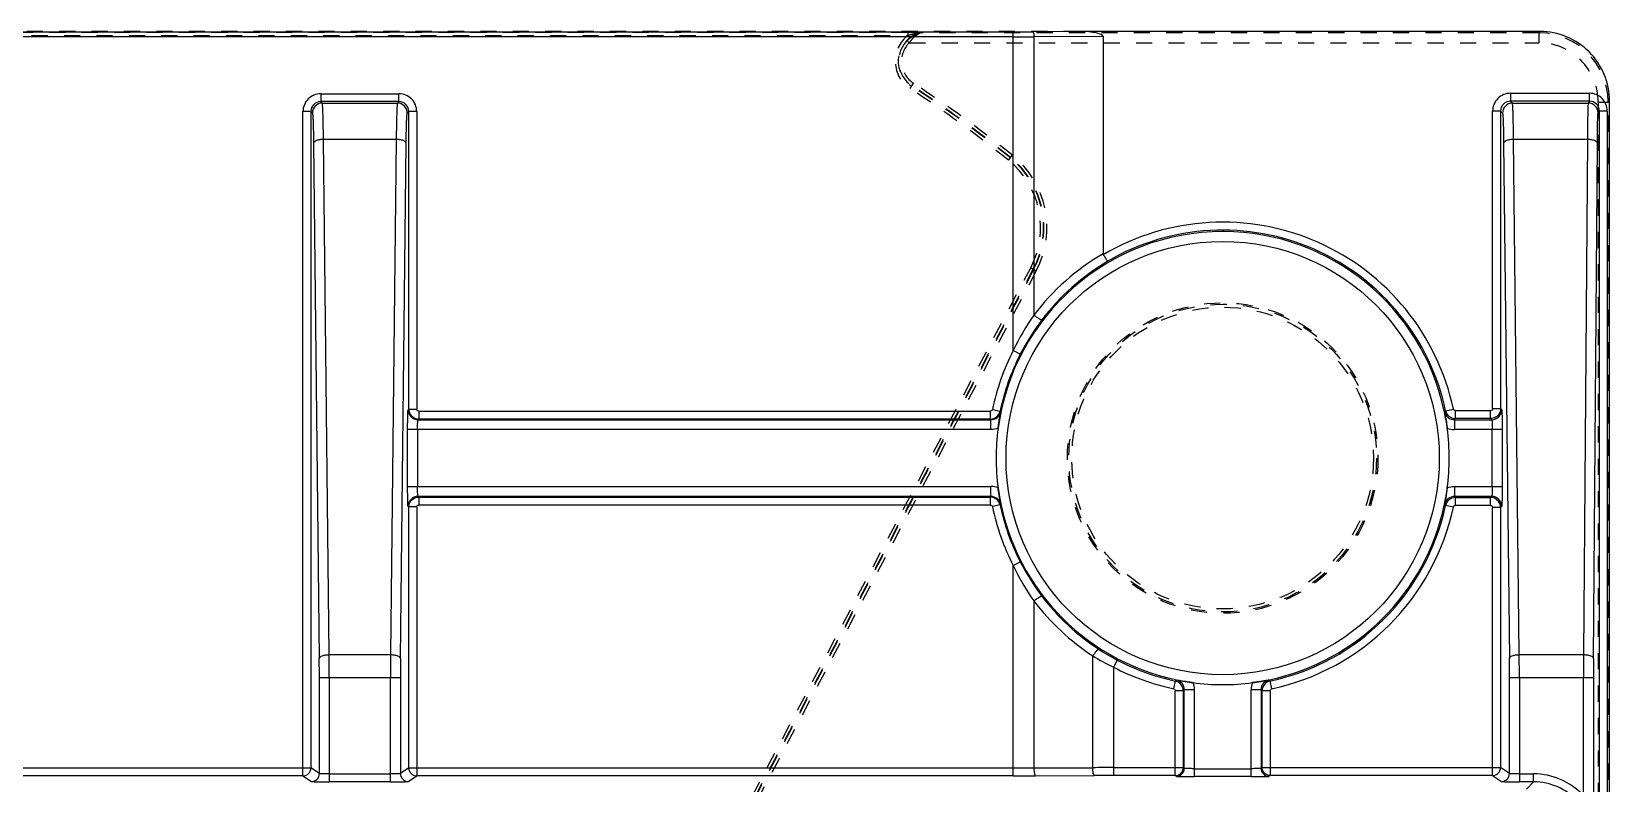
# Model space of a CAD drawing. Header units: millimetres. Extents: x -1265 to 1982, y -12197 to 1934.
# Drawn here: x 1040.4 to 1199.5, y 208.1 to 283.9 of the extents above; entities that cross this region are included whole.
import ezdxf

# ---------------------------------------------------------------- set-up
doc = ezdxf.new("R2010")
doc.units = ezdxf.units.MM
doc.header["$LTSCALE"] = 16.335
doc.linetypes.add('HIDDEN', pattern=[0.2, 0.1, -0.1])
doc.layers.get('0').update_dxf_attribs({"linetype": 'CONTINUOUS'})
doc.layers.add('DEFAULT_2', color=8, linetype='HIDDEN')

msp = doc.modelspace()

# ---------------------------------------------------------------- linework, layer by layer
at = {"color": 7, "linetype": 'Continuous'}
for p, q in [((955.697, 283.839), (1139.404, 283.839)), ((1139.404, 283.339), (955.697, 283.339)), ((1139.404, 251.712), (1139.404, 283.839)), ((1146.111, 283.87), (1141.379, 283.844)), ((1148.455, 283.383), (1141.483, 283.344)), ((1141.483, 283.344), (1141.483, 255.279)), ((1192.52, 283.87), (1146.111, 283.87)), ((1148.455, 283.383), (1148.455, 261.459)), ((1069.582, 277.605), (1069.582, 276.805)), ((1069.582, 277.605), (1077.453, 277.605)), ((1077.453, 276.805), (1077.453, 277.605)), ((1189.538, 277.65), (1189.538, 276.85)), ((1189.538, 277.65), (1197.504, 277.65)), ((1197.504, 276.85), (1189.538, 276.85)), ((1189.731, 276.657), (1189.538, 276.85)), ((1197.504, 276.85), (1197.376, 276.657)), ((1197.504, 276.85), (1197.504, 277.65)), ((1199.518, 197.87), (1199.518, 276.873)), ((1067.783, 208.827), (1067.783, 275.806)), ((1068.583, 275.806), (1067.783, 275.806)), ((1068.583, 275.806), (1068.583, 209.627)), ((1068.583, 275.806), (1068.731, 275.657)), ((1069.731, 276.657), (1069.582, 276.805)), ((1077.453, 276.805), (1069.582, 276.805)), ((1069.731, 276.657), (1077.305, 276.657)), ((1077.453, 276.805), (1077.305, 276.657)), ((1078.304, 275.657), (1078.453, 275.806)), ((1078.453, 245.805), (1078.453, 275.806)), ((1079.253, 275.806), (1078.453, 275.806)), ((1079.253, 275.806), (1079.253, 245.805)), ((1187.738, 245.85), (1187.738, 275.85)), ((1188.538, 275.85), (1187.738, 275.85)), ((1188.538, 275.85), (1188.538, 245.85)), ((1188.538, 275.85), (1188.731, 275.657)), ((1189.731, 276.657), (1197.376, 276.657)), ((1198.376, 275.657), (1198.504, 275.85)), ((1198.504, 199.802), (1198.504, 275.85)), ((1199.304, 275.85), (1198.504, 275.85)), ((1199.304, 275.85), (1199.304, 199.802)), ((1068.848, 272.61), (1069.425, 220.66)), ((1070.424, 221.05), (1069.848, 273)), ((1077.188, 273), (1069.848, 273)), ((1077.188, 273), (1076.611, 221.05)), ((1077.611, 220.66), (1078.187, 272.61)), ((1188.848, 272.61), (1189.425, 220.66)), ((1197.298, 273), (1189.848, 273)), ((1190.424, 221.05), (1189.848, 273)), ((1197.298, 273), (1196.914, 221.05)), ((1197.913, 220.66), (1198.298, 272.61)), ((1140.115, 251.347), (1139.404, 251.712)), ((1078.386, 245.738), (1078.453, 245.805)), ((1078.453, 245.805), (1079.253, 245.805)), ((1079.452, 245.605), (1079.452, 244.805)), ((1079.452, 245.605), (1137.097, 245.605)), ((1137.097, 244.805), (1137.097, 245.605)), ((1137.293, 245.764), (1138.075, 245.599)), ((1138.075, 245.599), (1138.13, 245.534)), ((1182.905, 245.534), (1182.996, 245.642)), ((1182.996, 245.642), (1183.779, 245.808)), ((1183.974, 245.65), (1187.538, 245.65)), ((1183.974, 245.65), (1183.974, 244.85)), ((1187.538, 244.85), (1187.538, 245.65)), ((1187.738, 245.85), (1188.538, 245.85)), ((1188.538, 245.85), (1188.649, 245.738)), ((1078.335, 238.001), (1078.335, 243.739)), ((1137.151, 243.739), (1078.335, 243.739)), ((1079.335, 243.739), (1079.335, 238.002)), ((1079.386, 244.739), (1079.452, 244.805)), ((1079.386, 244.739), (1137.151, 244.739)), ((1137.097, 244.805), (1079.452, 244.805)), ((1137.097, 244.805), (1137.151, 244.739)), ((1137.151, 243.739), (1137.151, 244.739)), ((1183.884, 244.739), (1183.974, 244.85)), ((1183.884, 244.739), (1187.65, 244.739)), ((1183.884, 244.739), (1183.884, 243.739)), ((1188.7, 243.739), (1183.884, 243.739)), ((1187.538, 244.85), (1183.974, 244.85)), ((1187.538, 244.85), (1187.65, 244.739)), ((1187.701, 238.002), (1187.701, 243.739)), ((1188.7, 243.739), (1188.7, 238.001)), ((1078.335, 238.002), (1137.151, 238.002)), ((1137.151, 237.002), (1137.151, 238.002)), ((1183.884, 238.002), (1188.7, 238.002)), ((1183.884, 238.002), (1183.884, 237.002)), ((1078.453, 235.936), (1078.386, 236.002)), ((1078.453, 209.627), (1078.453, 235.936)), ((1079.253, 235.936), (1078.453, 235.936)), ((1079.253, 235.936), (1079.253, 208.827)), ((1137.151, 237.002), (1079.386, 237.002)), ((1079.452, 236.935), (1079.386, 237.002)), ((1079.452, 236.935), (1079.452, 236.135)), ((1079.452, 236.935), (1137.097, 236.935)), ((1137.097, 236.135), (1079.452, 236.135)), ((1137.151, 237.002), (1137.097, 236.935)), ((1137.097, 236.135), (1137.097, 236.935)), ((1138.075, 236.142), (1137.293, 235.977)), ((1138.13, 236.206), (1138.075, 236.142)), ((1182.996, 236.099), (1182.905, 236.206)), ((1183.779, 235.933), (1182.996, 236.099)), ((1187.65, 237.002), (1183.884, 237.002)), ((1183.974, 236.891), (1183.884, 237.002)), ((1183.974, 236.891), (1187.538, 236.891)), ((1183.974, 236.891), (1183.974, 236.091)), ((1187.538, 236.091), (1183.974, 236.091)), ((1187.65, 237.002), (1187.538, 236.891)), ((1187.538, 236.091), (1187.538, 236.891)), ((1188.538, 235.891), (1187.738, 235.891)), ((1187.738, 208.857), (1187.738, 235.891)), ((1188.649, 236.002), (1188.538, 235.891)), ((1188.538, 235.891), (1188.538, 209.656)), ((1139.404, 230.028), (1140.115, 230.393)), ((1139.404, 208.827), (1139.404, 230.028)), ((1141.483, 226.461), (1141.483, 209.631)), ((1070.424, 221.05), (1076.611, 221.05)), ((1147.427, 209.653), (1147.427, 220.917)), ((1149.876, 220.503), (1149.506, 219.795)), ((1149.506, 219.795), (1149.506, 208.857)), ((1190.424, 221.05), (1196.914, 221.05)), ((1069.435, 209.059), (1069.435, 218.709)), ((1077.601, 218.709), (1069.435, 218.709)), ((1070.435, 218.709), (1070.435, 208.228)), ((1076.601, 208.228), (1076.601, 218.709)), ((1077.601, 218.709), (1077.601, 209.059)), ((1155.58, 217.609), (1155.746, 218.392)), ((1155.746, 218.392), (1155.854, 218.483)), ((1165.182, 218.483), (1165.289, 218.392)), ((1165.289, 218.392), (1165.455, 217.609)), ((1197.906, 218.709), (1189.435, 218.709)), ((1189.435, 209.059), (1189.435, 218.709)), ((1190.435, 218.709), (1190.435, 208.228)), ((1196.907, 206.804), (1196.907, 218.709)), ((1197.906, 218.709), (1197.906, 202.26)), ((1156.538, 217.414), (1155.738, 217.414)), ((1155.738, 208.857), (1155.738, 217.414)), ((1156.538, 217.414), (1156.649, 217.504)), ((1156.538, 217.414), (1156.538, 209.656)), ((1157.649, 217.504), (1156.649, 217.504)), ((1156.649, 209.582), (1156.649, 217.504)), ((1157.649, 217.504), (1157.649, 208.752)), ((1164.386, 217.504), (1163.386, 217.504)), ((1163.386, 208.752), (1163.386, 217.504)), ((1164.386, 217.504), (1164.386, 209.582)), ((1164.386, 217.504), (1164.497, 217.414)), ((1165.297, 217.414), (1164.497, 217.414)), ((1164.497, 209.656), (1164.497, 217.414)), ((1165.297, 217.414), (1165.297, 208.857)), ((955.697, 209.627), (1068.583, 209.627)), ((1067.783, 208.827), (955.697, 208.827)), ((1067.783, 208.827), (1068.635, 208.259)), ((1069.435, 209.059), (1068.583, 209.627)), ((1070.435, 209.028), (1076.601, 209.028)), ((1078.453, 209.627), (1077.601, 209.059)), ((1078.4, 208.259), (1079.253, 208.827)), ((1078.453, 209.627), (1139.404, 209.627)), ((1139.404, 208.827), (1079.253, 208.827)), ((1141.483, 209.631), (1147.427, 209.653)), ((1141.649, 208.831), (1147.593, 208.853)), ((1149.506, 209.656), (1156.538, 209.656)), ((1155.738, 208.857), (1149.506, 208.857)), ((1155.738, 208.857), (1155.85, 208.782)), ((1156.538, 209.656), (1156.649, 209.582)), ((1157.649, 209.552), (1163.386, 209.552)), ((1163.387, 208.752), (1157.649, 208.752)), ((1164.386, 209.582), (1164.497, 209.656)), ((1164.497, 209.656), (1188.538, 209.656)), ((1165.186, 208.782), (1165.297, 208.857)), ((1187.738, 208.857), (1165.297, 208.857)), ((1187.738, 208.857), (1188.635, 208.259)), ((1189.435, 209.059), (1188.538, 209.656)), ((1190.435, 209.028), (1191.876, 209.028)), ((1191.877, 208.228), (1191.877, 209.028)), ((1076.601, 208.228), (1070.434, 208.228)), ((1191.877, 208.228), (1190.434, 208.228)), ((1191.877, 208.228), (1191.148, 207.5))]:
    msp.add_line(p, q, dxfattribs=at)
msp.add_circle((1160.518, 240.87), 21.843, dxfattribs=at)
for centre, radius, start, end in [((1139.418, 637.527), 353.688, 269.99771, 270.31759), ((1139.408, 679.582), 396.243, 269.99949, 270.30005), ((1192.52, 276.873), 6.997, 359.99531, 90.00469), ((1069.582, 275.806), 1.799, 89.98954, 180.01046), ((1077.453, 275.806), 1.799, 359.98954, 90.01046), ((1189.538, 275.85), 1.799, 89.99264, 180.00736), ((1189.537, 275.851), 0.999, 89.94748, 180.05252), ((1197.504, 275.85), 1.8, 359.98635, 89.99413), ((1197.505, 275.851), 0.999, 359.9508, 90.02084), ((1069.581, 275.807), 0.999, 89.94748, 180.05252), ((1069.731, 275.657), 1, 90.0272, 179.9728), ((1077.304, 275.657), 1, 0.02722, 89.97278), ((1077.454, 275.807), 0.999, 359.94748, 90.05252), ((1189.731, 275.657), 1, 90.0272, 179.9728), ((1197.376, 275.657), 1, 0.01729, 89.99362), ((1160.518, 240.87), 23.779, 11.98458, 120.42366), ((1160.518, 240.87), 22.842, 90, 172.44453), ((1160.518, 240.87), 22.98, 11.98458, 120.24937), ((1160.518, 241.02), 22.692, 89.72419, 89.99998), ((1160.519, 240.872), 22.84, 11.96553, 89.72836), ((1160.469, 240.882), 23.828, 120.27915, 142.82675), ((1160.698, 240.817), 23.117, 120.56762, 142.7945), ((1161.616, 241.155), 24.594, 144.95021, 154.57792), ((1160.987, 240.616), 23.469, 142.83132, 152.79014), ((1160.518, 240.87), 23.735, 152.81893, 168.10172), ((1160.518, 240.87), 22.935, 152.81893, 168.10172), ((1079.387, 245.739), 1, 180.04737, 269.95263), ((1137.097, 245.805), 1, 270.01462, 348.08758), ((1137.152, 245.737), 0.999, 269.95426, 348.27756), ((1160.211, 240.802), 23.155, 11.77054, 11.97824), ((1160.186, 240.797), 23.181, 7.4823, 11.76995), ((1183.883, 245.737), 0.999, 191.72202, 270.04574), ((1183.975, 245.85), 1, 191.99876, 269.98446), ((1187.649, 245.739), 1, 270.04738, 359.95263), ((1160.618, 240.87), 22.942, 172.47723, 187.52277), ((1160.417, 240.87), 22.942, 352.47723, 7.52277), ((1160.503, 240.87), 22.828, 187.55904, 258.02968), ((1160.15, 240.948), 23.218, 348.23397, 352.51888), ((1079.387, 236.001), 1, 90.04738, 179.95263), ((1137.097, 235.935), 1, 11.91321, 89.98475), ((1137.152, 236.003), 0.999, 11.72268, 90.04574), ((1160.518, 240.87), 23.735, 191.89828, 207.18107), ((1160.518, 240.87), 22.935, 191.89828, 207.18107), ((1160.52, 240.868), 22.839, 281.97197, 348.02976), ((1160.518, 240.87), 22.98, 281.98458, 348.01542), ((1160.518, 240.87), 23.779, 281.98458, 348.01542), ((1160.214, 240.936), 23.152, 348.02197, 348.23221), ((1183.883, 236.003), 0.999, 89.95426, 168.27798), ((1183.975, 235.891), 1, 90.01513, 168.00116), ((1187.649, 236.001), 1, 0.04737, 89.95263), ((1161.617, 240.586), 24.594, 205.42213, 215.04975), ((1160.987, 241.124), 23.469, 207.20986, 217.16771), ((1160.477, 240.866), 23.839, 217.17637, 236.80973), ((1160.679, 240.901), 23.088, 217.18825, 236.77026), ((1160.012, 239.897), 21.883, 236.78972, 242.40586), ((895.651, 218.76), 173.784, 359.98317, 0.62626), ((809.679, 218.724), 260.756, 359.99677, 0.51109), ((1326.86, 218.77), 250.259, 179.47813, 180.01401), ((1258.683, 218.721), 181.082, 179.3867, 180.00387), ((1160.404, 242.476), 25.164, 238.95612, 244.33609), ((1160.518, 240.87), 23.779, 242.41276, 258.01542), ((1160.518, 240.87), 22.98, 242.41276, 258.01542), ((1015.651, 218.76), 173.784, 359.98317, 0.62626), ((929.679, 218.724), 260.756, 359.99677, 0.51109), ((1572.327, 218.77), 375.421, 179.65212, 180.00935), ((1469.562, 218.721), 271.655, 179.59118, 180.00258), ((1155.538, 217.413), 1, 0.0157, 78.00127), ((1160.583, 241.174), 23.152, 258.02194, 258.23221), ((1155.651, 217.505), 0.999, 359.95426, 78.27798), ((1160.596, 241.238), 23.218, 258.23397, 262.51888), ((1160.516, 240.896), 22.869, 262.44853, 277.55147), ((1160.518, 240.856), 22.828, 277.55904, 281.76862), ((1165.385, 217.505), 0.999, 101.72268, 180.04574), ((1165.497, 217.413), 1, 101.99886, 179.98498), ((1160.505, 240.924), 22.897, 281.76648, 281.97872), ((1067.782, 209.627), 0.8, 270.03779, 359.97312), ((1068.635, 209.059), 0.8, 270.03704, 359.97387), ((1078.401, 209.059), 0.8, 180.02613, 269.96296), ((1079.253, 209.627), 0.8, 180.02688, 269.96221), ((1139.418, 727.135), 517.508, 269.99843, 270.22856), ((1139.407, 818.33), 609.503, 269.999712, 270.210736), ((1149.502, -404.164), 613.82, 89.99967, 90.193691), ((1149.492, -304.983), 513.84, 89.99847, 90.2117), ((1155.738, 209.655), 0.798, 270.04245, 359.9726), ((1155.849, 209.583), 0.8, 270.03704, 359.97387), ((1165.186, 209.583), 0.8, 180.02613, 269.96296), ((1187.738, 209.656), 0.8, 270.00976, 0.00115), ((1188.635, 209.059), 0.8, 270.03704, 359.97387), ((1191.877, 202.23), 6.798, 43.20728, 90.00723), ((1191.877, 202.229), 5.999, 42.28541, 90.00532)]:
    msp.add_arc(centre, radius, start, end, dxfattribs=at)
msp.add_ellipse((1146.049, 283.37), major_axis=(2.405, 0.013), ratio=0.2078557, start_param=-0.0011566, end_param=1.5440317, dxfattribs=at)
for points, knots in [([(1141.379, 283.844), (1141.398, 283.842), (1141.431, 283.781), (1141.456, 283.68), (1141.478, 283.523), (1141.482, 283.407), (1141.483, 283.344)], [0, 0, 0, 0, 0.1094623, 0.327805, 0.6391229, 1, 1, 1, 1]), ([(1068.731, 275.657), (1068.737, 275.652), (1068.742, 275.626), (1068.752, 275.58), (1068.76, 275.507), (1068.773, 275.361), (1068.788, 275.12), (1068.803, 274.763), (1068.817, 274.323), (1068.83, 273.808), (1068.84, 273.228), (1068.846, 272.822), (1068.848, 272.61)], [0, 0, 0, 0, 0.0078591, 0.023725, 0.0477141, 0.0797763, 0.167561, 0.2852193, 0.4304682, 0.6004469, 0.7918234, 1, 1, 1, 1]), ([(1069.848, 273), (1069.845, 273.254), (1069.84, 273.742), (1069.83, 274.437), (1069.817, 275.055), (1069.803, 275.584), (1069.787, 276.012), (1069.773, 276.301), (1069.76, 276.476), (1069.752, 276.564), (1069.742, 276.62), (1069.737, 276.65), (1069.731, 276.657)], [0, 0, 0, 0, 0.208257, 0.3997071, 0.5697532, 0.7150572, 0.8327438, 0.9205264, 0.9525706, 0.9765218, 0.9923138, 1, 1, 1, 1]), ([(1077.305, 276.657), (1077.299, 276.65), (1077.294, 276.62), (1077.284, 276.564), (1077.276, 276.476), (1077.262, 276.301), (1077.248, 276.012), (1077.233, 275.584), (1077.218, 275.055), (1077.206, 274.437), (1077.195, 273.742), (1077.19, 273.254), (1077.188, 273)], [0, 0, 0, 0, 0.0076864, 0.0234783, 0.0474295, 0.0794736, 0.1672561, 0.2849428, 0.4302468, 0.6002929, 0.7917431, 1, 1, 1, 1]), ([(1078.187, 272.61), (1078.19, 272.822), (1078.195, 273.228), (1078.205, 273.808), (1078.218, 274.323), (1078.232, 274.763), (1078.248, 275.12), (1078.262, 275.361), (1078.275, 275.507), (1078.284, 275.58), (1078.293, 275.626), (1078.299, 275.652), (1078.304, 275.657)], [0, 0, 0, 0, 0.2081754, 0.3995506, 0.569528, 0.7147764, 0.8324349, 0.9202206, 0.9522835, 0.9762735, 0.9921402, 1, 1, 1, 1]), ([(1188.731, 275.657), (1188.737, 275.652), (1188.742, 275.626), (1188.752, 275.58), (1188.76, 275.507), (1188.773, 275.361), (1188.788, 275.12), (1188.803, 274.763), (1188.817, 274.323), (1188.83, 273.808), (1188.84, 273.228), (1188.846, 272.822), (1188.848, 272.61)], [0, 0, 0, 0, 0.0078591, 0.023725, 0.0477141, 0.0797763, 0.167561, 0.2852193, 0.4304682, 0.6004469, 0.7918234, 1, 1, 1, 1]), ([(1189.848, 273), (1189.845, 273.254), (1189.84, 273.742), (1189.83, 274.437), (1189.817, 275.055), (1189.803, 275.584), (1189.787, 276.012), (1189.773, 276.301), (1189.76, 276.476), (1189.752, 276.564), (1189.742, 276.62), (1189.737, 276.65), (1189.731, 276.657)], [0, 0, 0, 0, 0.208257, 0.3997071, 0.5697532, 0.7150572, 0.8327438, 0.9205264, 0.9525706, 0.9765218, 0.9923138, 1, 1, 1, 1]), ([(1197.376, 276.657), (1197.371, 276.649), (1197.369, 276.62), (1197.362, 276.564), (1197.357, 276.476), (1197.348, 276.301), (1197.338, 276.012), (1197.328, 275.584), (1197.318, 275.055), (1197.31, 274.437), (1197.303, 273.742), (1197.299, 273.254), (1197.298, 273)], [0, 0, 0, 0, 0.0074556, 0.0231461, 0.0470414, 0.0790557, 0.1668306, 0.2845549, 0.4299278, 0.6000652, 0.7916227, 1, 1, 1, 1]), ([(1198.298, 272.61), (1198.299, 272.821), (1198.303, 273.228), (1198.31, 273.807), (1198.318, 274.323), (1198.328, 274.763), (1198.338, 275.119), (1198.347, 275.361), (1198.356, 275.507), (1198.362, 275.58), (1198.368, 275.626), (1198.371, 275.651), (1198.376, 275.657)], [0, 0, 0, 0, 0.2083412, 0.3998665, 0.5699703, 0.715313, 0.833023, 0.9207998, 0.9528235, 0.9767379, 0.9924635, 1, 1, 1, 1]), ([(1069.848, 273), (1069.722, 272.998), (1069.485, 272.979), (1069.208, 272.911), (1069.03, 272.829), (1068.912, 272.755), (1068.85, 272.666), (1068.848, 272.61)], [0, 0, 0, 0, 0.333635, 0.6275515, 0.748968, 0.8498153, 1, 1, 1, 1]), ([(1078.187, 272.61), (1078.184, 272.666), (1078.092, 272.792), (1077.864, 272.9), (1077.551, 272.979), (1077.314, 272.998), (1077.188, 273)], [0, 0, 0, 0, 0.1489774, 0.3711929, 0.665732, 1, 1, 1, 1]), ([(1189.848, 273), (1189.722, 272.998), (1189.485, 272.979), (1189.208, 272.911), (1189.03, 272.829), (1188.912, 272.755), (1188.85, 272.666), (1188.848, 272.61)], [0, 0, 0, 0, 0.333635, 0.6275515, 0.748968, 0.8498153, 1, 1, 1, 1]), ([(1198.298, 272.61), (1198.295, 272.666), (1198.205, 272.793), (1197.977, 272.902), (1197.663, 272.981), (1197.424, 272.999), (1197.298, 273)], [0, 0, 0, 0, 0.148342, 0.3699676, 0.6647722, 1, 1, 1, 1]), ([(1148.476, 261.375), (1148.527, 261.289), (1148.624, 261.13), (1148.745, 260.945), (1148.83, 260.83), (1148.879, 260.77), (1148.911, 260.737), (1148.934, 260.719), (1148.942, 260.721)], [0, 0, 0, 0, 0.3730791, 0.6921579, 0.8158542, 0.9096514, 0.9709784, 1, 1, 1, 1]), ([(1142.284, 254.793), (1142.277, 254.787), (1142.242, 254.792), (1142.188, 254.811), (1142.103, 254.852), (1141.951, 254.94), (1141.739, 255.084), (1141.568, 255.211), (1141.482, 255.279)], [0, 0, 0, 0, 0.0314828, 0.0955695, 0.1930513, 0.3225679, 0.6551604, 1, 1, 1, 1]), ([(1078.335, 243.739), (1078.335, 243.99), (1078.337, 244.355), (1078.343, 244.821), (1078.349, 245.118), (1078.357, 245.363), (1078.364, 245.532), (1078.371, 245.634), (1078.375, 245.686), (1078.38, 245.717), (1078.382, 245.735), (1078.386, 245.738)], [0, 0, 0, 0, 0.3764618, 0.5471999, 0.6974782, 0.821844, 0.915852, 0.9502246, 0.9757886, 0.9923884, 1, 1, 1, 1]), ([(1078.453, 245.805), (1078.453, 245.633), (1078.546, 245.282), (1078.803, 245.025), (1078.953, 244.939)], [0, 0, 0, 0, 0.4999727, 1, 1, 1, 1]), ([(1079.452, 245.605), (1079.402, 245.605), (1079.299, 245.652), (1079.253, 245.754), (1079.253, 245.805)], [0, 0, 0, 0, 0.5000024, 1, 1, 1, 1]), ([(1137.293, 245.764), (1137.284, 245.72), (1137.231, 245.639), (1137.142, 245.605), (1137.097, 245.605)], [0, 0, 0, 0, 0.4999965, 1, 1, 1, 1]), ([(1137.873, 243.874), (1137.895, 244.036), (1137.972, 244.59), (1138.059, 245.144), (1138.13, 245.534)], [0, 0, 0, 0, 0.2913752, 1, 1, 1, 1]), ([(1182.905, 245.534), (1182.927, 245.414), (1183.026, 244.842), (1183.111, 244.269), (1183.17, 243.815)], [0, 0, 0, 0, 0.211326, 1, 1, 1, 1]), ([(1183.974, 245.65), (1183.93, 245.65), (1183.84, 245.684), (1183.788, 245.765), (1183.779, 245.808)], [0, 0, 0, 0, 0.5000011, 1, 1, 1, 1]), ([(1187.738, 245.85), (1187.738, 245.799), (1187.692, 245.696), (1187.589, 245.65), (1187.538, 245.65)], [0, 0, 0, 0, 0.5000006, 1, 1, 1, 1]), ([(1188.404, 245.35), (1188.318, 245.2), (1188.062, 244.943), (1187.711, 244.85), (1187.538, 244.85)], [0, 0, 0, 0, 0.5000268, 1, 1, 1, 1]), ([(1188.649, 245.738), (1188.653, 245.735), (1188.655, 245.717), (1188.661, 245.686), (1188.665, 245.634), (1188.672, 245.532), (1188.679, 245.363), (1188.686, 245.118), (1188.692, 244.821), (1188.699, 244.355), (1188.7, 243.99), (1188.7, 243.739)], [0, 0, 0, 0, 0.0076117, 0.0242119, 0.0497761, 0.0841487, 0.1781559, 0.3025204, 0.4527964, 0.6235343, 1, 1, 1, 1]), ([(1079.335, 243.739), (1079.335, 243.865), (1079.336, 244.047), (1079.343, 244.28), (1079.349, 244.428), (1079.357, 244.55), (1079.363, 244.645), (1079.375, 244.7), (1079.378, 244.735), (1079.386, 244.739)], [0, 0, 0, 0, 0.3753385, 0.545768, 0.6958036, 0.8194094, 0.9130595, 0.9739498, 1, 1, 1, 1]), ([(1187.65, 244.739), (1187.657, 244.735), (1187.661, 244.7), (1187.672, 244.645), (1187.679, 244.55), (1187.687, 244.428), (1187.693, 244.28), (1187.699, 244.047), (1187.701, 243.865), (1187.701, 243.739)], [0, 0, 0, 0, 0.0260501, 0.08694, 0.1805901, 0.3041965, 0.4542335, 0.6246642, 1, 1, 1, 1]), ([(1078.386, 236.002), (1078.382, 236.006), (1078.38, 236.023), (1078.375, 236.055), (1078.371, 236.106), (1078.364, 236.209), (1078.357, 236.377), (1078.349, 236.623), (1078.343, 236.92), (1078.337, 237.385), (1078.335, 237.75), (1078.335, 238.001)], [0, 0, 0, 0, 0.0076117, 0.0242119, 0.0497761, 0.0841487, 0.178156, 0.3025204, 0.4527964, 0.6235344, 1, 1, 1, 1]), ([(1079.386, 237.002), (1079.378, 237.006), (1079.375, 237.041), (1079.363, 237.095), (1079.357, 237.191), (1079.349, 237.312), (1079.343, 237.461), (1079.336, 237.693), (1079.335, 237.876), (1079.335, 238.002)], [0, 0, 0, 0, 0.0260501, 0.08694, 0.1805901, 0.3041965, 0.4542335, 0.6246642, 1, 1, 1, 1]), ([(1138.13, 236.206), (1138.109, 236.323), (1138.014, 236.875), (1137.931, 237.429), (1137.873, 237.867)], [0, 0, 0, 0, 0.2120642, 1, 1, 1, 1]), ([(1183.17, 237.925), (1183.148, 237.758), (1183.069, 237.184), (1182.979, 236.611), (1182.905, 236.206)], [0, 0, 0, 0, 0.290478, 1, 1, 1, 1]), ([(1187.701, 238.002), (1187.701, 237.876), (1187.699, 237.693), (1187.693, 237.461), (1187.687, 237.312), (1187.679, 237.191), (1187.672, 237.095), (1187.661, 237.041), (1187.657, 237.006), (1187.65, 237.002)], [0, 0, 0, 0, 0.3753385, 0.545768, 0.6958036, 0.8194094, 0.9130595, 0.9739498, 1, 1, 1, 1]), ([(1188.7, 238.001), (1188.7, 237.75), (1188.699, 237.385), (1188.692, 236.92), (1188.686, 236.623), (1188.679, 236.377), (1188.672, 236.209), (1188.665, 236.106), (1188.661, 236.055), (1188.655, 236.023), (1188.653, 236.006), (1188.649, 236.002)], [0, 0, 0, 0, 0.3764617, 0.5471998, 0.6974781, 0.821844, 0.915852, 0.9502246, 0.9757885, 0.9923884, 1, 1, 1, 1]), ([(1078.453, 235.936), (1078.453, 236.108), (1078.546, 236.459), (1078.803, 236.715), (1078.953, 236.801)], [0, 0, 0, 0, 0.4999734, 1, 1, 1, 1]), ([(1079.253, 235.936), (1079.253, 235.986), (1079.299, 236.089), (1079.402, 236.135), (1079.452, 236.135)], [0, 0, 0, 0, 0.5000006, 1, 1, 1, 1]), ([(1137.097, 236.135), (1137.142, 236.135), (1137.231, 236.101), (1137.284, 236.02), (1137.293, 235.977)], [0, 0, 0, 0, 0.5000004, 1, 1, 1, 1]), ([(1183.779, 235.933), (1183.788, 235.976), (1183.84, 236.057), (1183.93, 236.091), (1183.974, 236.091)], [0, 0, 0, 0, 0.499996, 1, 1, 1, 1]), ([(1188.404, 236.391), (1188.318, 236.54), (1188.062, 236.798), (1187.711, 236.891), (1187.538, 236.891)], [0, 0, 0, 0, 0.5000273, 1, 1, 1, 1]), ([(1187.538, 236.091), (1187.589, 236.091), (1187.692, 236.044), (1187.738, 235.942), (1187.738, 235.891)], [0, 0, 0, 0, 0.5000024, 1, 1, 1, 1]), ([(1141.482, 226.462), (1141.568, 226.529), (1141.739, 226.657), (1141.951, 226.801), (1142.103, 226.888), (1142.188, 226.929), (1142.242, 226.948), (1142.277, 226.954), (1142.284, 226.947)], [0, 0, 0, 0, 0.3448612, 0.6774511, 0.8069616, 0.9044368, 0.9685184, 1, 1, 1, 1]), ([(1147.427, 220.916), (1147.483, 221.006), (1147.599, 221.176), (1147.766, 221.392), (1147.902, 221.529), (1147.983, 221.583), (1148.018, 221.592), (1148.028, 221.587)], [0, 0, 0, 0, 0.3448962, 0.6725268, 0.8970782, 0.9629528, 1, 1, 1, 1]), ([(1069.425, 220.66), (1069.428, 220.716), (1069.52, 220.842), (1069.747, 220.95), (1070.061, 221.029), (1070.298, 221.048), (1070.424, 221.05)], [0, 0, 0, 0, 0.1489781, 0.3711941, 0.6657324, 1, 1, 1, 1]), ([(1076.611, 221.05), (1076.737, 221.048), (1076.974, 221.03), (1077.288, 220.95), (1077.515, 220.843), (1077.609, 220.716), (1077.611, 220.66)], [0, 0, 0, 0, 0.3340306, 0.6280518, 0.8509778, 1, 1, 1, 1]), ([(1189.425, 220.66), (1189.428, 220.716), (1189.52, 220.842), (1189.747, 220.95), (1190.061, 221.029), (1190.298, 221.048), (1190.424, 221.05)], [0, 0, 0, 0, 0.1489781, 0.3711941, 0.6657324, 1, 1, 1, 1]), ([(1196.914, 221.05), (1197.04, 221.049), (1197.278, 221.031), (1197.593, 220.952), (1197.82, 220.844), (1197.912, 220.716), (1197.913, 220.66)], [0, 0, 0, 0, 0.3349852, 0.6293742, 0.8515706, 1, 1, 1, 1]), ([(1157.573, 218.218), (1157.406, 218.24), (1156.831, 218.319), (1156.258, 218.409), (1155.854, 218.483)], [0, 0, 0, 0, 0.290478, 1, 1, 1, 1]), ([(1165.182, 218.483), (1165.065, 218.461), (1164.513, 218.366), (1163.959, 218.284), (1163.521, 218.226)], [0, 0, 0, 0, 0.2120642, 1, 1, 1, 1]), ([(1155.58, 217.609), (1155.623, 217.6), (1155.704, 217.548), (1155.738, 217.458), (1155.738, 217.414)], [0, 0, 0, 0, 0.4999989, 1, 1, 1, 1]), ([(1165.297, 217.414), (1165.297, 217.458), (1165.331, 217.548), (1165.412, 217.6), (1165.455, 217.609)], [0, 0, 0, 0, 0.500004, 1, 1, 1, 1]), ([(1070.435, 209.028), (1070.309, 209.028), (1070.126, 209.029), (1069.894, 209.033), (1069.745, 209.036), (1069.624, 209.042), (1069.529, 209.044), (1069.474, 209.054), (1069.44, 209.052), (1069.435, 209.059)], [0, 0, 0, 0, 0.3761469, 0.54692, 0.6972187, 0.8209658, 0.9145805, 0.9751403, 1, 1, 1, 1]), ([(1077.601, 209.059), (1077.595, 209.052), (1077.562, 209.054), (1077.507, 209.044), (1077.412, 209.042), (1077.29, 209.036), (1077.141, 209.033), (1076.909, 209.029), (1076.726, 209.028), (1076.601, 209.028)], [0, 0, 0, 0, 0.0248597, 0.0854195, 0.1790342, 0.3027813, 0.45308, 0.6238531, 1, 1, 1, 1]), ([(1141.483, 209.631), (1141.483, 209.533), (1141.491, 209.347), (1141.523, 209.093), (1141.565, 208.93), (1141.62, 208.833), (1141.649, 208.831)], [0, 0, 0, 0, 0.3513543, 0.6743492, 0.894609, 1, 1, 1, 1]), ([(1147.593, 208.853), (1147.563, 208.856), (1147.508, 208.952), (1147.469, 209.113), (1147.434, 209.365), (1147.427, 209.552), (1147.427, 209.653)], [0, 0, 0, 0, 0.107874, 0.3255378, 0.637612, 1, 1, 1, 1]), ([(1155.85, 208.782), (1155.853, 208.78), (1155.868, 208.779), (1155.897, 208.775), (1155.943, 208.773), (1156.035, 208.769), (1156.187, 208.765), (1156.408, 208.76), (1156.676, 208.757), (1157.094, 208.753), (1157.423, 208.752), (1157.649, 208.752)], [0, 0, 0, 0, 0.0073908, 0.0239156, 0.0494519, 0.0838164, 0.1778359, 0.3022318, 0.4525459, 0.6233504, 1, 1, 1, 1]), ([(1157.649, 209.552), (1157.523, 209.552), (1157.341, 209.553), (1157.108, 209.557), (1156.96, 209.56), (1156.838, 209.565), (1156.743, 209.568), (1156.688, 209.577), (1156.655, 209.576), (1156.649, 209.582)], [0, 0, 0, 0, 0.3761462, 0.5469196, 0.6972187, 0.820966, 0.9145806, 0.9751404, 1, 1, 1, 1]), ([(1164.386, 209.582), (1164.381, 209.576), (1164.347, 209.577), (1164.292, 209.568), (1164.197, 209.565), (1164.076, 209.56), (1163.927, 209.557), (1163.694, 209.553), (1163.512, 209.552), (1163.386, 209.552)], [0, 0, 0, 0, 0.0248597, 0.0854195, 0.1790342, 0.3027813, 0.45308, 0.6238531, 1, 1, 1, 1]), ([(1163.387, 208.752), (1163.613, 208.752), (1163.941, 208.753), (1164.36, 208.757), (1164.627, 208.76), (1164.848, 208.765), (1165, 208.769), (1165.092, 208.773), (1165.138, 208.775), (1165.167, 208.779), (1165.182, 208.78), (1165.186, 208.782)], [0, 0, 0, 0, 0.3766506, 0.5474557, 0.6977703, 0.8221663, 0.9161853, 0.9505493, 0.976085, 0.9926094, 1, 1, 1, 1]), ([(1165.297, 208.857), (1165.159, 208.857), (1164.878, 208.931), (1164.673, 209.137), (1164.605, 209.257)], [0, 0, 0, 0, 0.4999509, 1, 1, 1, 1]), ([(1190.435, 209.028), (1190.309, 209.028), (1190.126, 209.029), (1189.894, 209.033), (1189.745, 209.036), (1189.624, 209.042), (1189.529, 209.044), (1189.474, 209.054), (1189.44, 209.052), (1189.435, 209.059)], [0, 0, 0, 0, 0.3761469, 0.54692, 0.6972187, 0.8209658, 0.9145805, 0.9751403, 1, 1, 1, 1]), ([(1068.635, 208.259), (1068.639, 208.256), (1068.654, 208.256), (1068.683, 208.252), (1068.729, 208.25), (1068.821, 208.245), (1068.973, 208.241), (1069.194, 208.237), (1069.461, 208.233), (1069.88, 208.229), (1070.208, 208.228), (1070.434, 208.228)], [0, 0, 0, 0, 0.0073908, 0.0239156, 0.0494519, 0.0838164, 0.1778359, 0.3022318, 0.4525459, 0.6233504, 1, 1, 1, 1]), ([(1076.601, 208.228), (1076.827, 208.228), (1077.155, 208.229), (1077.574, 208.233), (1077.841, 208.237), (1078.063, 208.241), (1078.214, 208.245), (1078.306, 208.25), (1078.353, 208.252), (1078.381, 208.256), (1078.397, 208.256), (1078.4, 208.259)], [0, 0, 0, 0, 0.3766506, 0.5474557, 0.6977703, 0.8221663, 0.9161853, 0.9505493, 0.976085, 0.9926094, 1, 1, 1, 1]), ([(1188.635, 208.259), (1188.639, 208.256), (1188.654, 208.256), (1188.683, 208.252), (1188.729, 208.25), (1188.821, 208.245), (1188.973, 208.241), (1189.194, 208.237), (1189.461, 208.233), (1189.88, 208.229), (1190.208, 208.228), (1190.434, 208.228)], [0, 0, 0, 0, 0.0073908, 0.0239156, 0.0494519, 0.0838164, 0.1778359, 0.3022318, 0.4525459, 0.6233504, 1, 1, 1, 1])]:
    msp.add_open_spline(points, degree=3, knots=knots, dxfattribs=at)
for points in [[(1148.476, 261.375), (1148.461, 261.401), (1148.455, 261.431), (1148.455, 261.46)], [(1188.538, 245.85), (1188.538, 245.677), (1188.49, 245.499), (1188.404, 245.35)], [(1078.953, 244.939), (1079.102, 244.854), (1079.28, 244.805), (1079.452, 244.805)], [(1137.873, 243.874), (1137.645, 243.786), (1137.396, 243.739), (1137.151, 243.739)], [(1183.162, 243.874), (1183.39, 243.786), (1183.639, 243.739), (1183.884, 243.739)], [(1137.873, 237.867), (1137.645, 237.955), (1137.396, 238.002), (1137.151, 238.002)], [(1183.162, 237.867), (1183.39, 237.955), (1183.639, 238.002), (1183.884, 238.002)], [(1078.953, 236.801), (1079.102, 236.887), (1079.28, 236.935), (1079.452, 236.935)], [(1188.538, 235.891), (1188.538, 236.063), (1188.49, 236.241), (1188.404, 236.391)], [(1157.514, 218.226), (1157.602, 217.998), (1157.649, 217.749), (1157.649, 217.504)], [(1163.521, 218.226), (1163.433, 217.998), (1163.386, 217.749), (1163.386, 217.504)], [(1164.605, 209.257), (1164.536, 209.376), (1164.497, 209.518), (1164.497, 209.656)]]:
    msp.add_open_spline(points, degree=3, dxfattribs=at)
at = {"layer": 'DEFAULT_2', "color": 8, "linetype": 'HIDDEN'}
for p, q in [((1146.111, 283.87), (948.99, 283.87)), ((1128.773, 283.765), (994.681, 283.765)), ((994.681, 283.465), (1128.773, 283.465)), ((1128.773, 283.765), (1128.773, 283.465)), ((1129.948, 283.738), (1129.964, 283.727)), ((1130.04, 283.739), (1130.04, 283.749)), ((1192.388, 283.739), (1130.04, 283.739)), ((1192.388, 283.739), (1192.52, 283.87)), ((1192.388, 283.739), (1192.388, 282.739)), ((1128.701, 282.95), (1128.914, 282.739)), ((1128.914, 282.739), (1192.388, 282.739)), ((1128.995, 278.117), (1129.344, 278.651)), ((1199.518, 276.873), (1199.386, 276.741)), ((1198.386, 276.741), (1198.386, -115)), ((1198.386, 276.741), (1199.386, 276.741)), ((1199.386, -115), (1199.386, 276.741)), ((1138.922, 270.898), (1139.323, 271.395)), ((1111.548, 203.892), (1141.16, 260.055)), ((1111.813, 203.751), (1141.425, 259.915)), ((1141.46, 259.897), (1111.868, 203.771)), ((1141.725, 259.757), (1112.134, 203.632)), ((1141.16, 260.055), (1141.725, 259.757))]:
    msp.add_line(p, q, dxfattribs=at)
for radius in [15.65, 15.51, 15.21]:
    msp.add_circle((1160.518, 240.87), radius, dxfattribs=at)
for centre, radius, start, end in [((1130.794, 280.87), 3.29, 127.91989, 236.83253), ((1130.794, 280.87), 2.99, 106.44773, 236.83253), ((1130.048, 283.437), 0.301, 90.09172, 106.21427), ((1192.388, 276.841), 6.897, 89.09998, 89.99765), ((1192.388, 276.74), 6.998, 0.89019, 89.10984), ((1130.794, 280.87), 2.951, 135.17584, 236.83253), ((1130.794, 280.87), 2.651, 135.17584, 236.83253), ((1192.389, 276.742), 5.997, 359.98756, 90.01244), ((1061.588, 174.98), 123.849, 51.12232, 56.83253), ((1061.588, 174.98), 123.21, 51.12232, 56.83253), ((1061.588, 174.98), 123.51, 51.12232, 56.83253), ((1061.588, 174.98), 123.549, 51.12232, 56.83253), ((1192.492, 276.741), 6.894, 359.99955, 0.89768), ((1133.455, 264.117), 8.71, 332.2, 51.12232), ((1133.455, 264.117), 9.01, 332.2, 51.12232), ((1133.455, 264.117), 9.049, 332.2, 51.12232), ((1133.455, 264.117), 9.349, 332.2, 51.12232)]:
    msp.add_arc(centre, radius, start, end, dxfattribs=at)
for points, knots in [([(1128.701, 282.95), (1128.804, 283.054), (1128.968, 283.197), (1129.203, 283.362), (1129.381, 283.47), (1129.531, 283.548), (1129.65, 283.602), (1129.735, 283.639), (1129.814, 283.67), (1129.876, 283.693), (1129.917, 283.708), (1129.944, 283.717), (1129.952, 283.721), (1129.966, 283.726), (1129.964, 283.727)], [0, 0, 0, 0, 0.2921786, 0.4353903, 0.5750746, 0.7098937, 0.7744872, 0.836547, 0.8949914, 0.9463893, 0.9679952, 0.9851998, 0.9963806, 1, 1, 1, 1]), ([(1130.04, 283.749), (1130.035, 283.753), (1130.011, 283.75), (1129.969, 283.755), (1129.905, 283.755), (1129.805, 283.758), (1129.67, 283.759), (1129.5, 283.762), (1129.324, 283.763), (1129.081, 283.765), (1128.897, 283.765), (1128.773, 283.765)], [0, 0, 0, 0, 0.0147609, 0.0522143, 0.1041661, 0.162741, 0.2898432, 0.4243937, 0.5637884, 0.7068337, 1, 1, 1, 1]), ([(1129.948, 283.738), (1129.938, 283.74), (1129.907, 283.73), (1129.853, 283.726), (1129.784, 283.713), (1129.682, 283.695), (1129.552, 283.669), (1129.341, 283.622), (1129.08, 283.555), (1128.874, 283.496), (1128.773, 283.465)], [0, 0, 0, 0, 0.0242162, 0.0762108, 0.1364474, 0.199862, 0.3317508, 0.4668755, 0.7364163, 1, 1, 1, 1]), ([(1130.048, 283.739), (1130.049, 283.738), (1130.04, 283.733), (1130.033, 283.727), (1130.013, 283.717), (1129.979, 283.699), (1129.926, 283.671), (1129.856, 283.633), (1129.78, 283.587), (1129.672, 283.516), (1129.534, 283.414), (1129.37, 283.273), (1129.209, 283.112), (1129.056, 282.933), (1128.96, 282.805), (1128.914, 282.739)], [0, 0, 0, 0, 0.0029867, 0.0116932, 0.0255633, 0.0436145, 0.0886737, 0.1417939, 0.2002227, 0.2624839, 0.3955295, 0.5375307, 0.6867498, 0.8416856, 1, 1, 1, 1])]:
    msp.add_open_spline(points, degree=3, knots=knots, dxfattribs=at)

doc.saveas('drawing.dxf')
